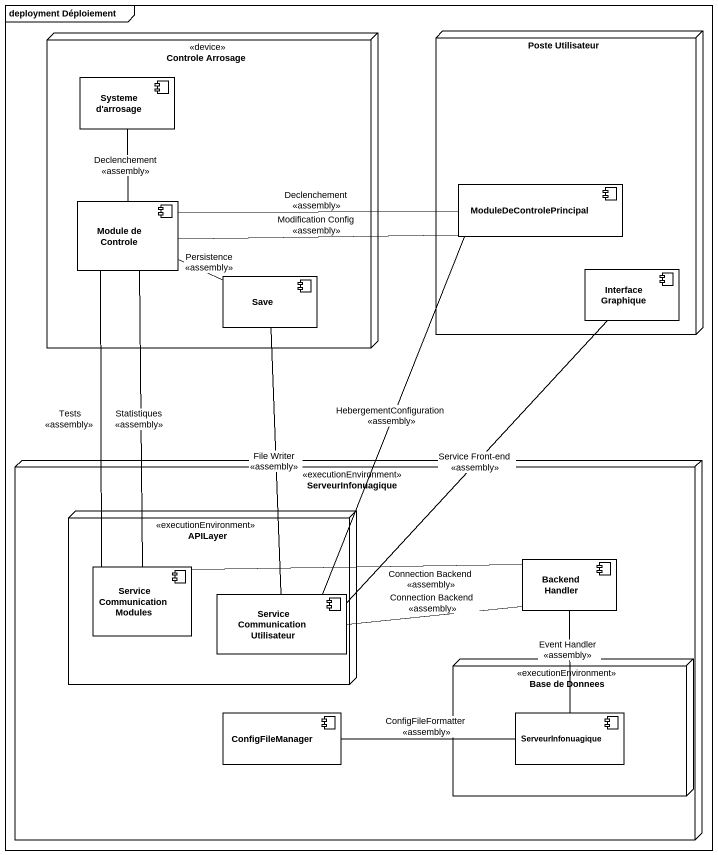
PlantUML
@startuml
mainframe deployment Déploiement
node "Controle Arrosage" as Controle_Arrosage <<device>> {
  component "Systeme d'arrosage" as Systeme_d_arrosage
  component "Module de Controle" as Module_de_Controle
  component Save
}
node "Poste Utilisateur" as Poste_Utilisateur {
  component ModuleDeControlePrincipal
  component "Interface Graphique" as Interface_Graphique
}
node ServeurInfonuagique <<executionEnvironment>> {
  node APILayer <<executionEnvironment>> {
    component "Service Communication Modules" as Service_Communication
    component "Service Communication Utilisateur" as Service_Communication_2
  }
  component "Backend Handler" as Backend_Handler
  node "Base de Donnees" as Base_de_Donnees <<executionEnvironment>> {
    component "ServeurInfonuagique" as ServeurInfonuagique_2
  }
  component ConfigFileManager
}
Systeme_d_arrosage -- Module_de_Controle : Declenchement\n<<assembly>>
Module_de_Controle -right- Save : Persistence\n<<assembly>>
Module_de_Controle -- Service_Communication : Statistiques\n<<assembly>>
Module_de_Controle -- Service_Communication : Tests\n<<assembly>>
ModuleDeControlePrincipal -left- Module_de_Controle : Modification Config\n<<assembly>>
ModuleDeControlePrincipal -left- Module_de_Controle : Declenchement\n<<assembly>>
ModuleDeControlePrincipal -- Service_Communication_2 : HebergementConfiguration\n<<assembly>>
Save -- Service_Communication_2 : File Writer\n<<assembly>>
Interface_Graphique -- Service_Communication_2 : Service Front-end\n<<assembly>>
Service_Communication -right- Backend_Handler : Connection Backend\n<<assembly>>
Backend_Handler -- ServeurInfonuagique_2 : Event Handler\n<<assembly>>
Service_Communication_2 -right- Backend_Handler : Connection Backend\n<<assembly>>
ConfigFileManager -right- ServeurInfonuagique_2 : ConfigFileFormatter\n<<assembly>>
@enduml
